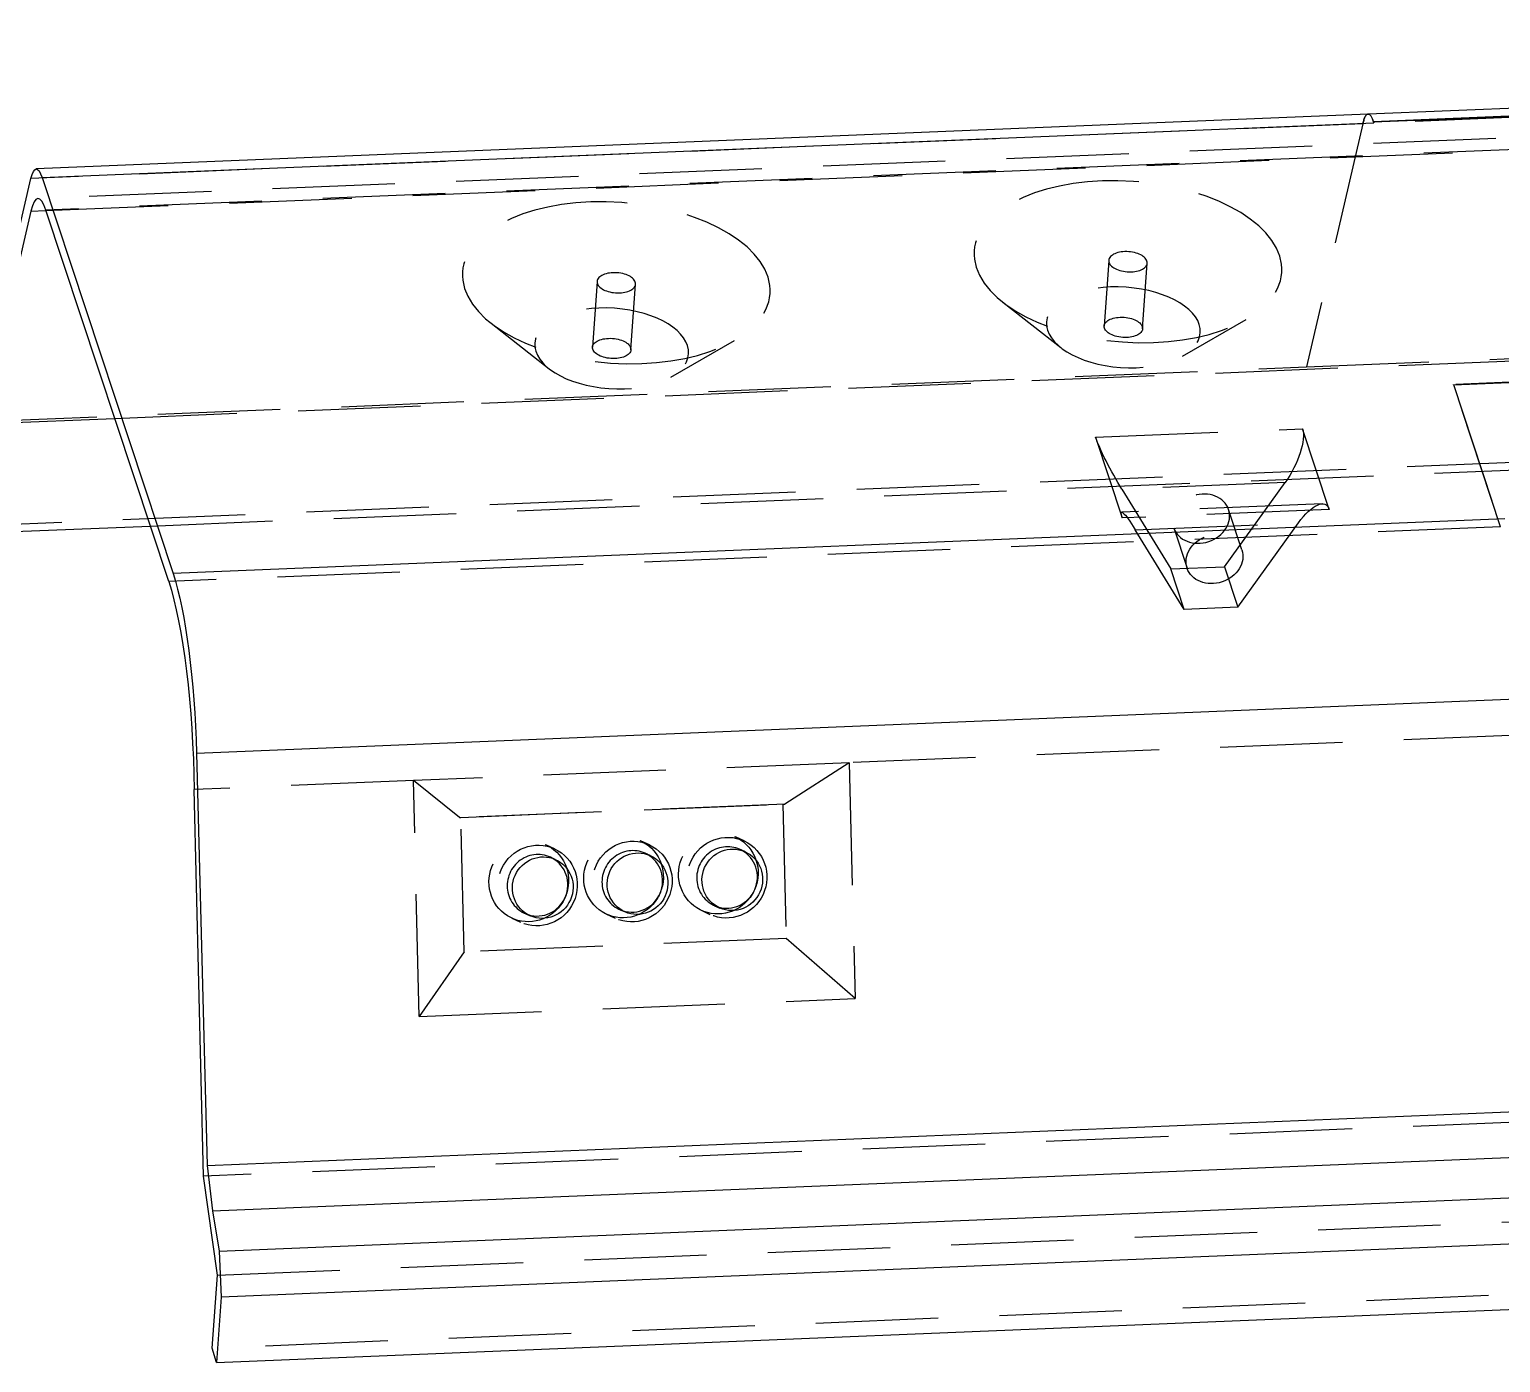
# Model space of a CAD drawing. Header units: millimetres. Extents: x -380 to 80, y -30 to 64.
# Drawn here: x -143.9 to -67.6, y -5.8 to 63.4 of the extents above; entities that cross this region are included whole.
import ezdxf

# ---------------------------------------------------------------- set-up
doc = ezdxf.new("R2010")
doc.units = ezdxf.units.MM
doc.linetypes.add('HIDDEN', pattern=[9.525, 6.35, -3.175])
doc.layers.get('0').update_dxf_attribs({"color": 253, "lineweight": 70, "true_color": 0x8faf8f})
doc.layers.add('Hidden', color=98, linetype='Continuous', lineweight=70, true_color=0x054805)

msp = doc.modelspace()

# ---------------------------------------------------------------- linework, layer by layer
at = {"color": 98, "lineweight": -3, "true_color": 0x054805}
for p, q in [((-74.177, 58.587), (42.375, 63.385)), ((-74.467, 58.992), (-143.555, 56.147)), ((-64.301, 59.411), (-74.466, 58.992)), ((-62.649, 59.07), (-74.18, 58.595)), ((-143.252, 55.703), (-74.164, 58.547)), ((-74.177, 58.587), (-74.164, 58.547)), ((-146.754, 43.034), (-143.827, 55.653)), ((-143.252, 55.703), (-136.453, 35.164)), ((-143.827, 53.953), (-146.391, 42.93)), ((-143.827, 53.953), (-143.051, 53.985)), ((-136.682, 34.745), (-143.061, 54.017)), ((-146.391, 42.93), (-139.485, 43.214)), ((-146.923, 37.246), (-137.636, 37.628)), ((-67.365, 38.008), (-136.453, 35.164)), ((-135.236, 25.849), (-57.388, 29.054)), ((-135.236, 25.849), (-134.693, 4.461)), ((-134.868, 3.903), (-135.362, 23.955)), ((-134.693, 4.461), (50.947, 12.104)), ((-134.403, 2.111), (51.237, 9.754)), ((-134.058, 0.025), (51.581, 7.668)), ((51.677, 5.273), (-133.963, -2.369)), ((-134.154, -1.223), (-134.868, 3.903)), ((-134.693, 4.461), (-134.403, 2.111)), ((-134.403, 2.111), (-134.058, 0.025)), ((-134.201, -5.76), (36.693, 1.276)), ((-134.058, 0.025), (-133.963, -2.369)), ((-134.42, -5.015), (-134.154, -1.223)), ((-133.963, -2.369), (-134.201, -5.76)), ((-134.201, -5.76), (-134.42, -5.015))]:
    msp.add_line(p, q, dxfattribs=at)
at = {"color": 98, "lineweight": -3, "true_color": 0x054805, "extrusion": (3.98269e-18, -9.67371e-17, -1)}
msp.add_ellipse((-74.343, 55.995), major_axis=(-0.123, 2.997), ratio=0.178797, start_param=6.27942, end_param=6.811129, dxfattribs=at)
at = {"color": 98, "lineweight": -3, "true_color": 0x054805}
for centre, major_axis, ratio, start_param, end_param in [((-74.343, 55.994), (0.123, -2.997), 0.178797, 2.582805, 3.141491), ((-143.301, 50.613), (0.165, -3.997), 0.178797, 2.582805, 3.715709), ((-107.718, 19.399), (-0.675, -1.451), 0.979713, 0.12682, 3.078322), ((-117.548, 18.995), (-0.675, -1.451), 0.979713, 0.12682, 3.078322), ((-112.633, 19.197), (-0.675, -1.451), 0.979713, 0.12682, 3.078322)]:
    msp.add_ellipse(centre, major_axis=major_axis, ratio=ratio, start_param=start_param, end_param=end_param, dxfattribs=at)
at = {"color": 98, "lineweight": -3, "true_color": 0x054805, "extrusion": (-2.31032e-17, -1.13573e-16, -1)}
msp.add_ellipse((-74.578, 52.884), major_axis=(-0.276, 6.694), ratio=0.178797, start_param=0.556278, end_param=0.558787, dxfattribs=at)
at = {"color": 98, "lineweight": -3, "true_color": 0x054805, "extrusion": (-2.31651e-17, -1.1207e-16, -1)}
for centre, major_axis, start_param, end_param in [((-143.432, 53.15), (-0.123, 2.997), 5.707949, 6.841973), ((-137.052, 26.653), (-0.411, 9.992), 0.558787, 1.65869), ((-137.323, 25.622), (-0.441, 10.71), 0.558787, 1.734404)]:
    msp.add_ellipse(centre, major_axis=major_axis, ratio=0.178797, start_param=start_param, end_param=end_param, dxfattribs=at)
at = {"color": 98, "lineweight": -3, "true_color": 0x054805}
for centre in [(-117.277, 18.875), (-112.361, 19.077), (-107.446, 19.279)]:
    msp.add_ellipse(centre, major_axis=(0.648, 1.463), ratio=0.980088, dxfattribs=at)
at = {"color": 98, "lineweight": -3, "true_color": 0x054805, "extrusion": (9.3378e-18, -1.11496e-16, -1)}
for centre in [(-108.171, 19.6), (-118.002, 19.196), (-113.087, 19.398)]:
    msp.add_ellipse(centre, major_axis=(-0.886, -1.904), ratio=0.979718, start_param=4.493945, end_param=4.820553, dxfattribs=at)
at = {"layer": 'Hidden', "linetype": 'HIDDEN', "lineweight": -3}
for p, q in [((-65.677, 58.871), (-74.738, 58.498)), ((-74.738, 58.497), (-143.827, 55.653)), ((-48.811, 58.506), (-143.465, 54.609)), ((-46.199, 58.005), (-143.061, 54.017)), ((-74.738, 58.497), (-77.665, 45.878)), ((-143.051, 53.985), (-50.304, 57.803)), ((-87.918, 51.407), (-88.158, 48.002)), ((-86.163, 47.862), (-85.923, 51.266)), ((-139.485, 43.214), (35.365, 50.412)), ((-77.665, 45.878), (38.886, 50.677)), ((-114.461, 50.314), (-114.7, 46.909)), ((-112.705, 46.769), (-112.466, 50.174)), ((-93.415, 49.235), (-90.407, 46.882)), ((-119.957, 48.143), (-116.95, 45.789)), ((-84.092, 46.438), (-80.785, 48.347)), ((3.054, 47.978), (-70.034, 44.969)), ((-70.032, 44.956), (3.054, 47.965)), ((-110.635, 45.345), (-107.327, 47.255)), ((-146.754, 43.034), (-77.665, 45.878)), ((38.593, 45.262), (-147.047, 37.62)), ((-137.636, 37.628), (38.717, 44.888)), ((-70.032, 44.956), (-70.034, 44.969)), ((-70.034, 44.969), (-67.583, 37.564)), ((-67.594, 37.589), (-70.032, 44.956)), ((-88.601, 42.234), (-77.867, 42.676)), ((-88.601, 42.234), (-87.215, 38.046)), ((-76.481, 38.488), (-77.867, 42.676)), ((-78.775, 39.88), (-87.239, 39.532)), ((-81.907, 35.515), (-78.775, 39.88)), ((-87.239, 39.532), (-84.705, 35.4)), ((-76.855, 38.777), (-87.244, 38.349)), ((-76.481, 38.488), (-87.215, 38.046)), ((-81.009, 36.388), (-81.702, 38.482)), ((-67.594, 37.589), (-136.682, 34.745)), ((-86.546, 37.438), (-78.082, 37.786)), ((-84.011, 33.306), (-86.546, 37.438)), ((-84.55, 37.539), (-83.857, 35.445)), ((-81.214, 33.421), (-78.082, 37.786)), ((-84.705, 35.4), (-81.907, 35.515)), ((-84.011, 33.306), (-84.705, 35.4)), ((-81.907, 35.515), (-81.214, 33.421)), ((-81.214, 33.421), (-84.011, 33.306)), ((-66.274, 26.799), (-101.378, 25.354)), ((-101.378, 25.354), (-123.989, 24.423)), ((-101.378, 25.354), (-104.717, 23.202)), ((-101.378, 25.354), (-101.077, 13.118)), ((-123.989, 24.423), (-135.362, 23.955)), ((-123.687, 12.187), (-123.989, 24.423)), ((-121.597, 22.507), (-123.989, 24.423)), ((-104.717, 23.202), (-121.597, 22.507)), ((-121.528, 22.518), (-104.816, 23.206)), ((-104.816, 23.206), (-104.645, 16.237)), ((-104.816, 23.206), (-104.717, 23.202)), ((-121.597, 22.507), (-121.528, 22.518)), ((-121.357, 15.549), (-121.528, 22.518)), ((-106.831, 21.293), (-107.285, 21.504)), ((-116.662, 20.888), (-117.116, 21.1)), ((-111.746, 21.091), (-112.201, 21.302)), ((-111.714, 20.54), (-111.984, 20.66)), ((-106.798, 20.742), (-107.069, 20.862)), ((-116.629, 20.338), (-116.9, 20.457)), ((-113.281, 17.734), (-113.009, 17.614)), ((-109.058, 17.696), (-108.603, 17.485)), ((-108.366, 17.937), (-108.094, 17.816)), ((-118.888, 17.292), (-118.434, 17.08)), ((-118.197, 17.532), (-117.924, 17.411)), ((-113.973, 17.494), (-113.519, 17.283)), ((-104.645, 16.237), (-121.357, 15.549)), ((-101.077, 13.118), (-104.645, 16.237)), ((-121.357, 15.549), (-123.687, 12.187)), ((-123.687, 12.187), (-101.077, 13.118)), ((-65.779, 6.747), (-134.868, 3.903)), ((-134.154, -1.223), (36.74, 5.813)), ((36.474, 2.021), (-134.42, -5.015))]:
    msp.add_line(p, q, dxfattribs=at)
for centre, major_axis, ratio, start_param, end_param in [((-74.343, 55.994), (0.123, -2.997), 0.178797, 3.141491, 3.716312), ((-74.343, 55.994), (0.123, -2.997), 0.178797, 3.716312, 3.716829), ((-117.548, 18.995), (-0.675, -1.451), 0.979713, 3.078322, 6.410005), ((-112.633, 19.197), (-0.675, -1.451), 0.979713, 3.078322, 6.410005), ((-107.718, 19.399), (-0.675, -1.451), 0.979713, 3.078322, 6.410005)]:
    msp.add_ellipse(centre, major_axis=major_axis, ratio=ratio, start_param=start_param, end_param=end_param, dxfattribs=at)
at = {"layer": 'Hidden', "linetype": 'HIDDEN', "lineweight": -3, "extrusion": (3.98269e-18, -9.67371e-17, -1)}
msp.add_ellipse((-74.343, 55.995), major_axis=(-0.123, 2.997), ratio=0.178797, start_param=5.707949, end_param=6.27942, dxfattribs=at)
at = {"layer": 'Hidden', "linetype": 'HIDDEN', "lineweight": -3, "extrusion": (1.7955e-17, -1.40383e-16, -1)}
for centre, major_axis in [((-86.921, 51.336), (7.98, -0.561)), ((-113.463, 50.244), (7.98, -0.561)), ((-86.921, 51.336), (0.998, -0.07)), ((-113.463, 50.244), (0.998, -0.07)), ((-87.16, 47.932), (3.99, -0.281)), ((-113.703, 46.839), (3.99, -0.281))]:
    msp.add_ellipse(centre, major_axis=major_axis, ratio=0.521615, dxfattribs=at)
at = {"layer": 'Hidden', "linetype": 'HIDDEN', "lineweight": -3}
for centre, major_axis, ratio in [((-87.16, 47.932), (-0.998, 0.07), 0.521615), ((-113.703, 46.839), (-0.998, 0.07), 0.521615), ((-82.433, 35.917), (1.424, 0.471), 0.834236), ((-117.548, 18.984), (0.886, 1.904), 0.979718), ((-112.633, 19.187), (0.886, 1.904), 0.979718), ((-107.717, 19.389), (0.886, 1.904), 0.979718)]:
    msp.add_ellipse(centre, major_axis=major_axis, ratio=ratio, dxfattribs=at)
at = {"layer": 'Hidden', "linetype": 'HIDDEN', "lineweight": -3, "extrusion": (-7.92168e-19, -1.73886e-16, -1)}
msp.add_ellipse((-87.586, 40.579), major_axis=(-1.055, 1.956), ratio=0.099089, start_param=4.201876, end_param=5.772672, dxfattribs=at)
at = {"layer": 'Hidden', "linetype": 'HIDDEN', "lineweight": -3, "extrusion": (2.34997e-16, 4.40882e-16, -1)}
for centre, start_param, end_param in [((-79.122, 40.927), 0.342566, 1.913362), ((-77.736, 36.739), 5.054955, 6.625751)]:
    msp.add_ellipse(centre, major_axis=(1.065, 1.999), ratio=0.374156, start_param=start_param, end_param=end_param, dxfattribs=at)
at = {"layer": 'Hidden', "linetype": 'HIDDEN', "lineweight": -3, "extrusion": (6.35905e-18, -1.07533e-16, -1)}
msp.add_ellipse((-83.126, 38.01), major_axis=(-1.424, -0.471), ratio=0.834236, dxfattribs=at)
at = {"layer": 'Hidden', "linetype": 'HIDDEN', "lineweight": -3, "extrusion": (8.80313e-16, -1.74845e-15, -1)}
msp.add_ellipse((-86.2, 36.391), major_axis=(-1.055, 1.956), ratio=0.099089, start_param=5.772672, end_param=7.343468, dxfattribs=at)
at = {"layer": 'Hidden', "linetype": 'HIDDEN', "lineweight": -3, "extrusion": (9.3378e-18, -1.11496e-16, -1)}
for centre in [(-118.002, 19.196), (-113.087, 19.398), (-108.171, 19.6)]:
    msp.add_ellipse(centre, major_axis=(-0.886, -1.904), ratio=0.979718, start_param=4.820553, end_param=10.777131, dxfattribs=at)

doc.saveas('drawing.dxf')
